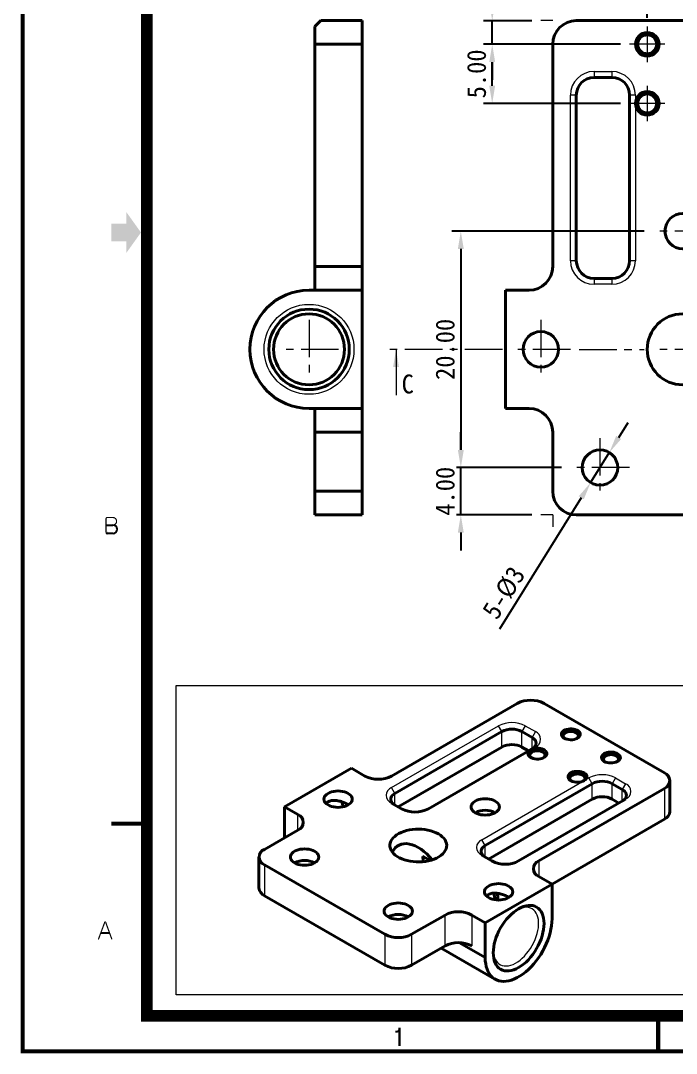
# Model space of a CAD drawing. Header units: millimetres. Extents: x 20 to 420, y 20 to 297.
# Drawn here: x 19.6 to 130.6, y 19.6 to 194.3 of the extents above; entities that cross this region are included whole.
import ezdxf

# ---------------------------------------------------------------- set-up
doc = ezdxf.new("R2010")
doc.units = ezdxf.units.MM
doc.linetypes.add('CENTERX2', pattern=[20.32, 12.7, -2.54, 2.54, -2.54])
doc.layers.get('0').update_dxf_attribs({"color": 6})
doc.layers.add('0 @ 1', color=6, linetype='Continuous')
for name, color, linetype, lineweight in [('CENTER', 1, 'CENTERX2', 9), ('DIM', 2, 'Continuous', 9), ('HIDDEN', 252, 'Continuous', 13), ('OUTLINE', 3, 'Continuous', 40), ('기준선', 6, 'Continuous', 9)]:
    doc.layers.add(name, color=color, linetype=linetype, lineweight=lineweight)
doc.styles.get("Standard").update_dxf_attribs({"font": '', "height": 3.2})
doc.styles.get('Standard').set_extended_font_data('GulimChe')
doc.dimstyles.new('척도 2배 - (x.xx)', dxfattribs={"dimtxt": 3.2, "dimasz": 3, "dimexe": 1.5, "dimexo": 1.5, "dimgap": 1, "dimtad": 1, "dimlfac": 0.5, "dimzin": 0, "dimdsep": 46, "dimtxsty": 'Standard', "dimcen": 0, "dimclrd": 2, "dimclre": 2, "dimclrt": 2, "dimaunit": 1, "dimadec": 1, "dimazin": 0, "dimtfac": 0.75, "dimtmove": 0, "dimatfit": 0, "dimfxl": 1, "dimtfill": 1, "dimtolj": 1, "dimtzin": 0, "dimarcsym": 0})

# ---------------------------------------------------------------- blocks, each defined once
blk = doc.blocks.new('A-3_규격도면_동인광학')
blk.add_hatch(color=256).paths.add_polyline_path([(15, 137), (17.5, 137), (17.5, 135), (20, 138.5), (17.5, 142), (17.5, 140), (15, 140)])
for p, q in [((14.1, 89.02), (15.24, 89.02)), ((15.31, 87.56), (14.35, 87.56)), ((15.24, 89.02), (15.26, 89.02)), ((13.21, 20.04), (14.68, 20.04)), ((63.73, 0.91), (63.73, 3.96)), ((63.73, 3.96), (63.73, 0.91)), ((63.07, 3.35), (63.32, 3.35))]:
    blk.add_line(p, q)
for points, const_width in [([(0, 0), (0, 277), (400, 277), (400, 0)], 0.7), ([(21, 6), (21, 271), (394, 271), (394, 6)], 2)]:
    blk.add_lwpolyline(points, close=True, dxfattribs=dict(const_width=const_width))
at = {"const_width": 0.2}
for points in [[(14.1, 87.81), (14.1, 90.08, -0.443983), (14.33, 90.29), (15.24, 90.29, -1), (15.24, 89.02), (14.1, 89.02)], [(12.79, 18.9), (13.87, 21.81, -0.756384), (14.04, 21.8), (15.09, 18.92)]]:
    blk.add_lwpolyline(points, format="xyb", dxfattribs=at)
at = {"const_width": 0.7}
for points in [[(15, 38.5), (21.67, 38.5)], [(107.5, 0), (107.5, 6.67)]]:
    blk.add_lwpolyline(points, dxfattribs=at)
for centre, radius, start, end in [((14.35, 87.81), 0.249, 181.3239, 270), ((15.26, 88.29), 0.727, 273.6048, 90), ((63.32, 3.77), 0.418, 270, 351.8564)]:
    blk.add_arc(centre, radius, start, end)
blk = doc.blocks.new('*D59')
at = {"layer": 'Defpoints', "color": 0, "ltscale": 0.5, "transparency": 16777216}
for p in [(137.65, 201.84), (125.65, 193.33), (137.65, 193.33)]:
    blk.add_point(p, dxfattribs=at)
at = {"layer": 'DIM', "color": 2, "lineweight": -2, "ltscale": 0.5, "transparency": 16777216}
for p, q in [((125.65, 194.83), (125.65, 203.34)), ((137.65, 194.83), (137.65, 203.34)), ((128.65, 201.84), (134.65, 201.84))]:
    blk.add_line(p, q, dxfattribs=at)
at = {"layer": 'DIM', "color": 2, "ltscale": 0.5, "transparency": 16777216}
for points in [[(128.65, 202.34), (128.65, 201.34), (125.65, 201.84)], [(134.65, 202.34), (134.65, 201.34), (137.65, 201.84)]]:
    blk.add_solid(points, dxfattribs=at)
at = {"layer": 'DIM', "color": 2, "ltscale": 0.5, "transparency": 16777216, "insert": (131.65, 204.48), "char_height": 3.2, "attachment_point": 5, "bg_fill": 3, "box_fill_scale": 1.1, "bg_fill_color": 256, "bg_fill_true_color": 13158600, "bg_fill_transparency": 0}
blk.add_mtext('\\A1;6.00', dxfattribs=at)
blk = doc.blocks.new('*D70')
at = {"layer": 'Defpoints', "color": 0, "ltscale": 0.5, "transparency": 16777216}
for p in [(99.42, 194.33), (107.65, 194.33), (122.65, 190.33)]:
    blk.add_point(p, dxfattribs=at)
at = {"layer": 'DIM', "color": 2, "lineweight": -2, "ltscale": 0.5, "transparency": 16777216}
for p, q in [((99.42, 197.33), (99.42, 210.76)), ((106.15, 194.33), (97.92, 194.33)), ((99.42, 190.33), (99.42, 194.33)), ((121.15, 190.33), (97.92, 190.33)), ((99.42, 187.33), (99.42, 184.33))]:
    blk.add_line(p, q, dxfattribs=at)
at = {"layer": 'DIM', "color": 2, "ltscale": 0.5, "transparency": 16777216}
for points in [[(98.92, 197.33), (99.92, 197.33), (99.42, 194.33)], [(98.92, 187.33), (99.92, 187.33), (99.42, 190.33)]]:
    blk.add_solid(points, dxfattribs=at)
at = {"layer": 'DIM', "color": 2, "ltscale": 0.5, "transparency": 16777216, "insert": (96.78, 205.55), "char_height": 3.2, "attachment_point": 5, "rotation": 90, "bg_fill": 3, "box_fill_scale": 1.1, "bg_fill_color": 256, "bg_fill_true_color": 13158600, "bg_fill_transparency": 0}
blk.add_mtext('\\A1;2.00', dxfattribs=at)
blk = doc.blocks.new('*D71')
at = {"layer": 'Defpoints', "color": 0, "ltscale": 0.5, "transparency": 16777216}
for p in [(122.65, 190.33), (122.65, 180.33)]:
    blk.add_point(p, dxfattribs=at)
at = {"layer": 'DIM', "color": 2, "lineweight": -2, "ltscale": 0.5, "transparency": 16777216}
for p, q in [((121.15, 190.33), (97.92, 190.33)), ((99.42, 183.33), (99.42, 187.33)), ((121.15, 180.33), (97.92, 180.33))]:
    blk.add_line(p, q, dxfattribs=at)
at = {"layer": 'DIM', "color": 2, "ltscale": 0.5, "transparency": 16777216}
for points in [[(98.92, 187.33), (99.92, 187.33), (99.42, 190.33)], [(98.92, 183.33), (99.92, 183.33), (99.42, 180.33)]]:
    blk.add_solid(points, dxfattribs=at)
at = {"layer": 'DIM', "color": 2, "ltscale": 0.5, "transparency": 16777216, "insert": (96.78, 185.33), "char_height": 3.2, "attachment_point": 5, "rotation": 90, "bg_fill": 3, "box_fill_scale": 1.1, "bg_fill_color": 256, "bg_fill_true_color": 13158600, "bg_fill_transparency": 0}
blk.add_mtext('\\A1;5.00', dxfattribs=at)
at = {"layer": 'Defpoints', "color": 0, "ltscale": 0.5, "transparency": 16777216}
blk.add_point((99.42, 190.33), dxfattribs=at)
blk = doc.blocks.new('*D72')
at = {"layer": 'Defpoints', "color": 0, "ltscale": 0.5, "transparency": 16777216}
for p in [(126.65, 158.73), (94.11, 118.73), (112.65, 118.73)]:
    blk.add_point(p, dxfattribs=at)
at = {"layer": 'DIM', "color": 2, "lineweight": -2, "ltscale": 0.5, "transparency": 16777216}
for p, q in [((125.15, 158.73), (92.61, 158.73)), ((94.11, 155.73), (94.11, 121.73)), ((111.15, 118.73), (92.61, 118.73))]:
    blk.add_line(p, q, dxfattribs=at)
at = {"layer": 'DIM', "color": 2, "ltscale": 0.5, "transparency": 16777216}
for points in [[(93.61, 155.73), (94.61, 155.73), (94.11, 158.73)], [(93.61, 121.73), (94.61, 121.73), (94.11, 118.73)]]:
    blk.add_solid(points, dxfattribs=at)
at = {"layer": 'DIM', "color": 2, "ltscale": 0.5, "transparency": 16777216, "insert": (91.47, 138.73), "char_height": 3.2, "attachment_point": 5, "rotation": 90, "bg_fill": 3, "box_fill_scale": 1.1, "bg_fill_color": 256, "bg_fill_true_color": 13158600, "bg_fill_transparency": 0}
blk.add_mtext('\\A1;20.00', dxfattribs=at)
blk = doc.blocks.new('*D73')
at = {"layer": 'Defpoints', "color": 0, "ltscale": 0.5, "transparency": 16777216}
for p in [(112.65, 118.73), (107.65, 110.73)]:
    blk.add_point(p, dxfattribs=at)
at = {"layer": 'DIM', "color": 2, "lineweight": -2, "ltscale": 0.5, "transparency": 16777216}
for p, q in [((94.11, 121.73), (94.11, 124.73)), ((111.15, 118.73), (92.61, 118.73)), ((94.11, 110.73), (94.11, 118.73)), ((106.15, 110.73), (92.61, 110.73)), ((94.11, 107.73), (94.11, 104.73))]:
    blk.add_line(p, q, dxfattribs=at)
at = {"layer": 'DIM', "color": 2, "ltscale": 0.5, "transparency": 16777216}
for points in [[(93.61, 121.73), (94.61, 121.73), (94.11, 118.73)], [(93.61, 107.73), (94.61, 107.73), (94.11, 110.73)]]:
    blk.add_solid(points, dxfattribs=at)
at = {"layer": 'DIM', "color": 2, "ltscale": 0.5, "transparency": 16777216, "insert": (91.47, 114.73), "char_height": 3.2, "attachment_point": 5, "rotation": 90, "bg_fill": 3, "box_fill_scale": 1.1, "bg_fill_color": 256, "bg_fill_true_color": 13158600, "bg_fill_transparency": 0}
blk.add_mtext('\\A1;4.00', dxfattribs=at)
at = {"layer": 'Defpoints', "color": 0, "ltscale": 0.5, "transparency": 16777216}
blk.add_point((94.11, 118.73), dxfattribs=at)
blk = doc.blocks.new('*D76')
at = {"layer": 'Defpoints', "color": 0, "ltscale": 0.5, "transparency": 16777216}
for p in [(119.23, 121.28), (116.07, 116.19)]:
    blk.add_point(p, dxfattribs=at)
at = {"layer": 'DIM', "color": 2, "lineweight": -2, "ltscale": 0.5, "transparency": 16777216}
for p, q in [((120.82, 123.83), (122.4, 126.38)), ((119.23, 121.28), (116.07, 116.19)), ((114.48, 113.64), (100.68, 91.43))]:
    blk.add_line(p, q, dxfattribs=at)
at = {"layer": 'DIM', "color": 2, "ltscale": 0.5, "transparency": 16777216}
for points in [[(120.39, 124.09), (121.24, 123.57), (119.23, 121.28)], [(114.06, 113.9), (114.91, 113.37), (116.07, 116.19)]]:
    blk.add_solid(points, dxfattribs=at)
at = {"layer": 'DIM', "color": 2, "ltscale": 0.5, "transparency": 16777216, "insert": (101.39, 97.56), "char_height": 3.2, "attachment_point": 5, "rotation": 58.148, "bg_fill": 3, "box_fill_scale": 1.1, "bg_fill_color": 256, "bg_fill_true_color": 13158600, "bg_fill_transparency": 0}
blk.add_mtext('\\A1;5-%%C3', dxfattribs=at)

msp = doc.modelspace()

# ---------------------------------------------------------------- linework, layer by layer
at = {"layer": 'CENTER', "ltscale": 0.5}
for p, q in [((125.65, 193.335), (125.65, 187.335)), ((128.65, 190.335), (122.65, 190.335)), ((125.65, 183.335), (125.65, 177.335)), ((128.65, 180.335), (122.65, 180.335)), ((136.65, 158.735), (126.65, 158.735)), ((68.432, 143.735), (68.432, 133.735)), ((107.65, 143.735), (107.65, 133.735)), ((73.432, 138.735), (63.432, 138.735)), ((112.65, 138.735), (102.65, 138.735)), ((136.65, 138.735), (126.65, 138.735)), ((117.65, 123.735), (117.65, 113.735)), ((122.65, 118.735), (112.65, 118.735))]:
    msp.add_line(p, q, dxfattribs=at)
at = {"layer": 'DIM', "color": 2, "ltscale": 0.5}
msp.add_line((83.156, 138.735), (83.156, 130.971), dxfattribs=at)
at = {"layer": 'DIM', "ltscale": 0.5}
msp.add_lwpolyline([(45.969, 81.883), (141.78, 81.883), (141.78, 29.52), (45.969, 29.52)], close=True, dxfattribs=at)
at = {"layer": 'DIM', "color": 2, "ltscale": 0.5}
msp.add_solid([(83.656, 135.735), (82.656, 135.735), (83.156, 138.735)], dxfattribs=at)
at = {"layer": 'HIDDEN'}
for p, q in [((116.65, 185.735), (119.65, 185.735)), ((116.65, 185.735), (116.65, 184.735)), ((119.65, 185.735), (119.65, 184.735)), ((112.65, 153.735), (112.65, 181.735)), ((113.65, 181.735), (112.65, 181.735)), ((123.65, 181.735), (122.65, 181.735)), ((123.65, 181.735), (123.65, 153.735)), ((113.65, 153.735), (112.65, 153.735)), ((123.65, 153.735), (122.65, 153.735)), ((116.65, 150.735), (116.65, 149.735)), ((119.65, 150.735), (119.65, 149.735)), ((119.65, 149.735), (116.65, 149.735)), ((82.393, 64.603), (100.495, 75.053)), ((101.061, 74.073), (100.495, 75.053)), ((101.061, 71.46), (101.061, 74.073)), ((105.021, 75.053), (104.455, 74.073)), ((104.455, 71.46), (104.455, 74.073)), ((105.021, 75.053), (106.718, 74.073)), ((106.718, 74.073), (106.152, 73.093)), ((106.152, 71.134), (106.152, 73.093)), ((97.667, 55.786), (114.977, 65.778)), ((114.977, 65.778), (115.769, 66.236)), ((116.334, 65.256), (115.769, 66.236)), ((116.334, 62.643), (116.334, 65.256)), ((120.294, 66.236), (119.729, 65.256)), ((119.729, 62.643), (119.729, 65.256)), ((120.294, 66.236), (121.991, 65.256)), ((121.991, 65.256), (121.426, 64.276)), ((82.959, 63.623), (82.393, 64.603)), ((82.959, 61.664), (82.959, 63.623)), ((121.426, 62.317), (121.426, 64.276)), ((128.553, 64.472), (128.553, 59.246)), ((66.554, 57.418), (66.554, 60.031)), ((98.233, 54.806), (97.667, 55.786)), ((98.233, 52.846), (98.233, 54.806)), ((60.897, 51.54), (60.897, 46.314)), ((107.284, 52.193), (107.284, 49.581)), ((91.444, 37.824), (91.444, 43.05)), ((95.97, 43.05), (95.97, 37.824)), ((81.262, 39.784), (81.262, 34.558)), ((85.787, 39.784), (85.787, 34.558))]:
    msp.add_line(p, q, dxfattribs=at)
at = {"layer": 'HIDDEN', "flags": 128}
msp.add_lwpolyline([(99.596, 36.92), (99.611, 36.725), (99.672, 36.309), (99.772, 35.925), (99.912, 35.577), (100.089, 35.271), (100.302, 35.007), (100.547, 34.791), (100.824, 34.623), (101.128, 34.505), (101.457, 34.44), (101.806, 34.427), (102.173, 34.466), (102.553, 34.558), (102.943, 34.701), (103.338, 34.893), (103.734, 35.134), (104.126, 35.419), (104.512, 35.747), (104.886, 36.113), (105.245, 36.514), (105.584, 36.945), (105.901, 37.403), (106.192, 37.881), (106.453, 38.376), (106.683, 38.881), (106.878, 39.391), (107.036, 39.902), (107.157, 40.407), (107.238, 40.902), (107.278, 41.38), (107.278, 41.837), (107.238, 42.269), (107.157, 42.67), (107.036, 43.036), (106.878, 43.363), (106.683, 43.649), (106.453, 43.889), (106.192, 44.082), (105.901, 44.225), (105.584, 44.316), (105.245, 44.356), (104.886, 44.342), (104.512, 44.277), (104.126, 44.159), (103.734, 43.991), (103.656, 43.952)], dxfattribs=at)
at = {"layer": 'HIDDEN'}
msp.add_circle((68.432, 138.735), 7.6, dxfattribs=at)
for centre, radius, start, end in [((125.65, 190.335), 1.8, 270, 180), ((116.65, 181.735), 4, 90, 180), ((119.65, 181.735), 4, 0, 90), ((125.65, 180.335), 1.8, 270, 180), ((116.65, 153.735), 4, 180, 270), ((119.65, 153.735), 4, 270, 0), ((102.758, 70.708), 4.899, 62.49143, 117.50857), ((106.209, 72.767), 1.402, 291.26827, 68.73173), ((118.032, 61.89), 4.899, 62.49143, 117.50857), ((121.483, 63.95), 1.402, 291.26827, 68.73173), ((82.902, 63.296), 1.402, 111.26827, 248.73173), ((98.175, 54.479), 1.402, 111.26827, 248.73173)]:
    msp.add_arc(centre, radius, start, end, dxfattribs=at)
at = {"layer": 'OUTLINE'}
for p, q in [((70.432, 194.335), (69.432, 193.335)), ((77.432, 194.335), (70.432, 194.335)), ((77.432, 194.335), (77.432, 190.335)), ((149.65, 194.335), (113.65, 194.335)), ((69.432, 193.335), (69.432, 190.335)), ((77.432, 190.335), (69.432, 190.335)), ((69.432, 190.335), (69.432, 152.735)), ((77.432, 190.335), (77.432, 152.735)), ((109.65, 190.335), (109.65, 152.735)), ((119.65, 184.735), (116.65, 184.735)), ((113.65, 181.735), (113.65, 153.735)), ((122.65, 153.735), (122.65, 181.735)), ((69.432, 152.735), (77.432, 152.735)), ((69.432, 148.735), (69.432, 152.735)), ((77.432, 152.735), (77.432, 148.735)), ((116.65, 150.735), (119.65, 150.735)), ((77.432, 148.735), (68.432, 148.735)), ((77.432, 148.735), (77.432, 128.735)), ((105.65, 148.735), (101.65, 148.735)), ((101.65, 148.735), (101.65, 128.735)), ((77.432, 128.735), (68.432, 128.735)), ((69.432, 124.735), (69.432, 128.735)), ((77.432, 128.735), (77.432, 124.735)), ((101.65, 128.735), (105.65, 128.735)), ((77.432, 124.735), (69.432, 124.735)), ((69.432, 124.735), (69.432, 114.735)), ((77.432, 124.735), (77.432, 114.735)), ((109.65, 124.735), (109.65, 114.735)), ((77.432, 114.735), (69.432, 114.735)), ((69.432, 114.735), (69.432, 110.735)), ((77.432, 114.735), (77.432, 110.735)), ((77.432, 110.735), (69.432, 110.735)), ((113.65, 110.735), (149.65, 110.735)), ((103.663, 78.841), (82.393, 66.562)), ((128.553, 67.085), (108.189, 78.841)), ((101.061, 74.073), (82.959, 63.623)), ((106.152, 73.093), (104.455, 74.073)), ((101.061, 71.46), (83.525, 61.337)), ((105.926, 71.003), (88.616, 61.011)), ((104.455, 71.46), (105.586, 70.807)), ((106.718, 71.461), (105.926, 71.003)), ((75.605, 67.868), (64.291, 61.337)), ((77.868, 66.562), (75.605, 67.868)), ((116.334, 65.256), (98.233, 54.806)), ((121.426, 64.276), (119.729, 65.256)), ((129.491, 60.552), (129.491, 65.778)), ((107.284, 52.193), (128.553, 64.472)), ((64.291, 61.337), (66.554, 60.031)), ((64.291, 61.337), (64.291, 56.112)), ((84.09, 61.011), (82.393, 61.99)), ((116.334, 62.643), (98.799, 52.52)), ((121.991, 62.643), (103.889, 52.193)), ((119.729, 62.643), (120.859, 61.99)), ((109.546, 48.274), (128.553, 59.246)), ((66.554, 57.418), (60.897, 54.153)), ((59.96, 52.846), (59.96, 47.621)), ((87.645, 53.025), (88.922, 52.288)), ((99.364, 52.193), (97.667, 53.173)), ((60.897, 51.54), (81.262, 39.784)), ((109.546, 48.275), (107.284, 49.581)), ((98.233, 41.743), (109.546, 48.275)), ((109.546, 48.275), (109.546, 42.395)), ((60.897, 46.314), (81.262, 34.558)), ((85.787, 39.784), (91.444, 43.05)), ((95.97, 43.05), (98.233, 41.743)), ((98.233, 41.743), (98.233, 35.864)), ((85.787, 34.558), (91.444, 37.824)), ((90.797, 37.45), (99.89, 32.201)), ((98.233, 35.864), (93.907, 38.361))]:
    msp.add_line(p, q, dxfattribs=at)
at = {"layer": 'OUTLINE', "flags": 128}
for points in [[(111.583, 72.963), (111.389, 73.098), (111.243, 73.252), (111.151, 73.42), (111.115, 73.594), (111.136, 73.769), (111.215, 73.939), (111.348, 74.097), (111.53, 74.237), (111.755, 74.355), (112.015, 74.447), (112.3, 74.508), (112.6, 74.537), (112.904, 74.533), (113.201, 74.496), (113.481, 74.427), (113.733, 74.328), (113.948, 74.204), (114.118, 74.059), (114.238, 73.897), (114.303, 73.726), (114.31, 73.55), (114.26, 73.377), (114.153, 73.212), (113.995, 73.062), (113.79, 72.932), (113.547, 72.827), (113.273, 72.75), (112.979, 72.705), (112.676, 72.692), (112.374, 72.713), (112.084, 72.767), (111.817, 72.851), (111.583, 72.963)], [(113.72, 72.897), (113.754, 72.923), (113.89, 73.063), (113.971, 73.215), (113.994, 73.375), (113.956, 73.533), (113.861, 73.683), (113.712, 73.818), (113.516, 73.931), (113.283, 74.017), (113.023, 74.072), (112.749, 74.093), (112.473, 74.08), (112.208, 74.033), (111.967, 73.955), (111.761, 73.848), (111.6, 73.718), (111.49, 73.571), (111.438, 73.415), (111.446, 73.255), (111.513, 73.1), (111.636, 72.957), (111.708, 72.897)], [(106.152, 71.134), (106.397, 71.299), (106.593, 71.485), (106.738, 71.685), (106.826, 71.897), (106.855, 72.114), (106.826, 72.33), (106.738, 72.542), (106.593, 72.743), (106.397, 72.928), (106.152, 73.093)], [(105.926, 71.003), (106.16, 71.115), (106.427, 71.199), (106.717, 71.253), (107.019, 71.274), (107.323, 71.261), (107.616, 71.216), (107.89, 71.139), (108.133, 71.034), (108.338, 70.904), (108.496, 70.754), (108.603, 70.589), (108.653, 70.416), (108.646, 70.241), (108.581, 70.069), (108.462, 69.908), (108.291, 69.762), (108.076, 69.638), (107.824, 69.54), (107.544, 69.47), (107.247, 69.433), (106.943, 69.429), (106.643, 69.458), (106.358, 69.519), (106.098, 69.611), (105.873, 69.729), (105.691, 69.869), (105.558, 70.027), (105.479, 70.197), (105.458, 70.372), (105.494, 70.547), (105.586, 70.714), (105.732, 70.868), (105.926, 71.003)], [(108.063, 69.632), (108.097, 69.658), (108.233, 69.797), (108.314, 69.95), (108.337, 70.109), (108.299, 70.267), (108.204, 70.417), (108.055, 70.552), (107.859, 70.665), (107.626, 70.751), (107.366, 70.806), (107.092, 70.828), (106.816, 70.815), (106.551, 70.768), (106.31, 70.689), (106.104, 70.582), (105.943, 70.453), (105.834, 70.306), (105.781, 70.149), (105.789, 69.989), (105.856, 69.834), (105.979, 69.691), (106.051, 69.632)], [(118.371, 69.044), (118.177, 69.179), (118.031, 69.334), (117.939, 69.501), (117.903, 69.675), (117.924, 69.85), (118.003, 70.02), (118.136, 70.178), (118.318, 70.318), (118.543, 70.437), (118.803, 70.528), (119.088, 70.589), (119.388, 70.618), (119.692, 70.614), (119.989, 70.577), (120.269, 70.508), (120.521, 70.409), (120.736, 70.285), (120.907, 70.14), (121.026, 69.978), (121.091, 69.807), (121.098, 69.631), (121.048, 69.458), (120.941, 69.294), (120.783, 69.144), (120.579, 69.014), (120.335, 68.908), (120.061, 68.832), (119.768, 68.786), (119.464, 68.774), (119.162, 68.795), (118.872, 68.848), (118.606, 68.932), (118.371, 69.044)], [(120.508, 68.979), (120.542, 69.005), (120.678, 69.144), (120.759, 69.297), (120.782, 69.456), (120.744, 69.614), (120.649, 69.764), (120.5, 69.899), (120.304, 70.012), (120.071, 70.098), (119.811, 70.153), (119.537, 70.174), (119.261, 70.162), (118.997, 70.115), (118.756, 70.036), (118.55, 69.929), (118.388, 69.799), (118.279, 69.653), (118.227, 69.496), (118.234, 69.336), (118.301, 69.181), (118.424, 69.038), (118.497, 68.979)], [(114.977, 65.778), (114.742, 65.667), (114.475, 65.582), (114.186, 65.529), (113.884, 65.508), (113.58, 65.521), (113.286, 65.566), (113.013, 65.643), (112.769, 65.748), (112.565, 65.878), (112.406, 66.028), (112.3, 66.192), (112.25, 66.366), (112.257, 66.541), (112.321, 66.713), (112.441, 66.874), (112.612, 67.02), (112.827, 67.144), (113.079, 67.242), (113.358, 67.311), (113.656, 67.349), (113.96, 67.353), (114.26, 67.324), (114.545, 67.262), (114.804, 67.171), (115.029, 67.053), (115.212, 66.912), (115.345, 66.754), (115.423, 66.585), (115.445, 66.409), (115.409, 66.235), (115.316, 66.068), (115.17, 65.914), (114.977, 65.778)], [(114.851, 65.713), (114.885, 65.739), (115.021, 65.878), (115.103, 66.031), (115.125, 66.19), (115.088, 66.349), (114.992, 66.498), (114.843, 66.633), (114.647, 66.746), (114.414, 66.832), (114.154, 66.887), (113.88, 66.909), (113.604, 66.896), (113.34, 66.849), (113.099, 66.77), (112.893, 66.664), (112.731, 66.534), (112.622, 66.387), (112.57, 66.23), (112.577, 66.07), (112.644, 65.915), (112.767, 65.772), (112.84, 65.713)], [(71.645, 61.664), (71.932, 61.522), (72.253, 61.409), (72.601, 61.326), (72.967, 61.275), (73.342, 61.258), (73.718, 61.275), (74.084, 61.326), (74.432, 61.409), (74.753, 61.522), (75.039, 61.664), (75.284, 61.829), (75.481, 62.014), (75.625, 62.215), (75.713, 62.427), (75.742, 62.643), (75.713, 62.86), (75.625, 63.071), (75.481, 63.272), (75.284, 63.458), (75.039, 63.623), (74.753, 63.764), (74.432, 63.878), (74.084, 63.961), (73.718, 64.012), (73.342, 64.029), (72.967, 64.012), (72.601, 63.961), (72.253, 63.878), (71.932, 63.764), (71.645, 63.623), (71.401, 63.458), (71.204, 63.272), (71.06, 63.071), (70.972, 62.86), (70.942, 62.643), (70.972, 62.427), (71.06, 62.215), (71.204, 62.014), (71.401, 61.829), (71.645, 61.664)], [(82.959, 63.623), (82.714, 63.458), (82.518, 63.272), (82.374, 63.071), (82.286, 62.86), (82.256, 62.643), (82.286, 62.426), (82.374, 62.215), (82.518, 62.014), (82.714, 61.829), (82.959, 61.664)], [(121.426, 62.317), (121.67, 62.482), (121.867, 62.667), (122.011, 62.868), (122.099, 63.08), (122.129, 63.296), (122.099, 63.513), (122.011, 63.724), (121.867, 63.925), (121.67, 64.111), (121.426, 64.276)], [(96.535, 60.357), (96.822, 60.216), (97.143, 60.103), (97.491, 60.019), (97.857, 59.969), (98.233, 59.952), (98.608, 59.969), (98.974, 60.019), (99.322, 60.103), (99.643, 60.216), (99.93, 60.357), (100.174, 60.523), (100.371, 60.708), (100.515, 60.909), (100.603, 61.12), (100.633, 61.337), (100.603, 61.554), (100.515, 61.765), (100.371, 61.966), (100.174, 62.151), (99.93, 62.317), (99.643, 62.458), (99.322, 62.572), (98.974, 62.655), (98.608, 62.706), (98.233, 62.723), (97.857, 62.706), (97.491, 62.655), (97.143, 62.572), (96.822, 62.458), (96.535, 62.317), (96.291, 62.151), (96.094, 61.966), (95.95, 61.765), (95.862, 61.554), (95.833, 61.337), (95.862, 61.12), (95.95, 60.909), (96.094, 60.708), (96.291, 60.523), (96.535, 60.357)], [(90.313, 56.765), (90.666, 56.538), (90.973, 56.289), (91.231, 56.023), (91.437, 55.742), (91.588, 55.449), (91.682, 55.149), (91.718, 54.844), (91.697, 54.539), (91.617, 54.237), (91.48, 53.942), (91.288, 53.658), (91.042, 53.387), (90.747, 53.134), (90.405, 52.901), (90.021, 52.691), (89.599, 52.507), (89.145, 52.351), (88.664, 52.224), (88.161, 52.129), (87.644, 52.067), (87.117, 52.037), (86.588, 52.041), (86.064, 52.079), (85.549, 52.15), (85.051, 52.253), (84.576, 52.387), (84.13, 52.551), (83.717, 52.741), (83.343, 52.957), (83.012, 53.196), (82.729, 53.454), (82.497, 53.728), (82.318, 54.015), (82.196, 54.312), (82.13, 54.615), (82.123, 54.92), (82.174, 55.224), (82.282, 55.523), (82.447, 55.813), (82.666, 56.091), (82.937, 56.353), (83.256, 56.597), (83.62, 56.818), (84.023, 57.016), (84.462, 57.186), (84.93, 57.328), (85.423, 57.439), (85.934, 57.518), (86.457, 57.564), (86.985, 57.577), (87.513, 57.556), (88.033, 57.501), (88.54, 57.414), (89.027, 57.295), (89.489, 57.146), (89.919, 56.969), (90.313, 56.765)], [(65.988, 51.867), (66.275, 51.726), (66.596, 51.612), (66.944, 51.529), (67.31, 51.478), (67.686, 51.461), (68.061, 51.478), (68.427, 51.529), (68.775, 51.612), (69.096, 51.726), (69.383, 51.867), (69.627, 52.032), (69.824, 52.217), (69.968, 52.418), (70.056, 52.63), (70.086, 52.846), (70.056, 53.063), (69.968, 53.275), (69.824, 53.475), (69.627, 53.661), (69.383, 53.826), (69.096, 53.967), (68.775, 54.081), (68.427, 54.164), (68.061, 54.215), (67.686, 54.232), (67.31, 54.215), (66.944, 54.164), (66.596, 54.081), (66.275, 53.967), (65.988, 53.826), (65.744, 53.661), (65.547, 53.475), (65.403, 53.275), (65.315, 53.063), (65.286, 52.846), (65.315, 52.63), (65.403, 52.418), (65.547, 52.217), (65.744, 52.032), (65.988, 51.867)], [(98.233, 54.806), (97.988, 54.64), (97.791, 54.455), (97.647, 54.254), (97.559, 54.043), (97.53, 53.826), (97.559, 53.609), (97.647, 53.398), (97.791, 53.197), (97.988, 53.012), (98.233, 52.846)], [(98.798, 45.989), (99.085, 45.847), (99.406, 45.734), (99.754, 45.651), (100.12, 45.6), (100.495, 45.583), (100.871, 45.6), (101.237, 45.651), (101.585, 45.734), (101.906, 45.847), (102.192, 45.989), (102.437, 46.154), (102.634, 46.339), (102.778, 46.54), (102.866, 46.752), (102.895, 46.968), (102.866, 47.185), (102.778, 47.396), (102.634, 47.597), (102.437, 47.783), (102.192, 47.948), (101.906, 48.089), (101.585, 48.203), (101.237, 48.286), (100.871, 48.337), (100.495, 48.354), (100.12, 48.337), (99.754, 48.286), (99.406, 48.203), (99.085, 48.089), (98.798, 47.948), (98.554, 47.783), (98.357, 47.597), (98.213, 47.396), (98.125, 47.185), (98.095, 46.968), (98.125, 46.752), (98.213, 46.54), (98.357, 46.339), (98.554, 46.154), (98.798, 45.989)], [(81.828, 42.723), (82.114, 42.582), (82.435, 42.468), (82.783, 42.385), (83.149, 42.334), (83.525, 42.317), (83.9, 42.334), (84.266, 42.385), (84.614, 42.468), (84.935, 42.582), (85.222, 42.723), (85.466, 42.888), (85.663, 43.074), (85.807, 43.275), (85.895, 43.486), (85.925, 43.703), (85.895, 43.919), (85.807, 44.131), (85.663, 44.332), (85.466, 44.517), (85.222, 44.682), (84.935, 44.824), (84.614, 44.937), (84.266, 45.02), (83.9, 45.071), (83.525, 45.088), (83.149, 45.071), (82.783, 45.02), (82.435, 44.937), (82.114, 44.824), (81.828, 44.682), (81.583, 44.517), (81.386, 44.332), (81.242, 44.131), (81.154, 43.919), (81.125, 43.703), (81.154, 43.486), (81.242, 43.275), (81.386, 43.074), (81.583, 42.888), (81.828, 42.723)], [(99.59, 36.648), (99.611, 37.147), (99.673, 37.664), (99.775, 38.196), (99.917, 38.737), (100.098, 39.281), (100.315, 39.824), (100.566, 40.361), (100.849, 40.885), (101.162, 41.393), (101.501, 41.879), (101.863, 42.338), (102.244, 42.767), (102.641, 43.16), (103.051, 43.515), (103.468, 43.827), (103.889, 44.094), (104.311, 44.314), (104.728, 44.483), (105.137, 44.601), (105.535, 44.666), (105.916, 44.678), (106.278, 44.637), (106.617, 44.542), (106.929, 44.395), (107.213, 44.198), (107.464, 43.952), (107.681, 43.659), (107.861, 43.323), (108.003, 42.946), (108.106, 42.533), (108.168, 42.086), (108.189, 41.612), (108.168, 41.113), (108.106, 40.595), (108.003, 40.064), (107.861, 39.523), (107.681, 38.978), (107.464, 38.435), (107.213, 37.899), (106.929, 37.374), (106.617, 36.867), (106.278, 36.381), (105.916, 35.921), (105.535, 35.493), (105.137, 35.099), (104.728, 34.745), (104.311, 34.432), (103.889, 34.165), (103.468, 33.946), (103.051, 33.776), (102.641, 33.659), (102.244, 33.593), (101.863, 33.582), (101.501, 33.623), (101.162, 33.718), (100.849, 33.864), (100.566, 34.062), (100.315, 34.308), (100.098, 34.601), (99.917, 34.937), (99.775, 35.314), (99.673, 35.727), (99.611, 36.173), (99.59, 36.648)], [(109.546, 42.395), (109.526, 41.83), (109.465, 41.245), (109.364, 40.644), (109.223, 40.033), (109.044, 39.415), (108.828, 38.795), (108.576, 38.177), (108.291, 37.567), (107.973, 36.968), (107.627, 36.384), (107.253, 35.82), (106.855, 35.28), (106.436, 34.767), (105.999, 34.286), (105.546, 33.84), (105.081, 33.432), (104.608, 33.065), (104.129, 32.742), (103.649, 32.465), (103.171, 32.236), (102.698, 32.056), (102.233, 31.928), (101.78, 31.851), (101.343, 31.827), (100.923, 31.855), (100.526, 31.936), (100.152, 32.069), (99.805, 32.252), (99.488, 32.485), (99.203, 32.766), (98.951, 33.093), (98.735, 33.463), (98.556, 33.875), (98.415, 34.324), (98.314, 34.807), (98.253, 35.322), (98.233, 35.864)]]:
    msp.add_lwpolyline(points, dxfattribs=at)
at = {"layer": 'OUTLINE'}
for centre, radius in [((125.65, 190.335), 2), ((125.65, 190.335), 1.6), ((125.65, 180.335), 2), ((125.65, 180.335), 1.6), ((131.65, 158.735), 3), ((68.432, 138.735), 6.8), ((68.432, 138.735), 6), ((131.65, 138.735), 6), ((107.65, 138.735), 3), ((117.65, 118.735), 3)]:
    msp.add_circle(centre, radius, dxfattribs=at)
for centre, radius, start, end in [((113.65, 190.335), 4, 90, 180), ((116.65, 181.735), 3, 90, 180), ((119.65, 181.735), 3, 0, 90), ((116.65, 153.735), 3, 180, 270), ((119.65, 153.735), 3, 270, 0), ((105.65, 152.735), 4, 270, 0), ((68.432, 138.735), 10, 90, 270), ((105.65, 124.735), 4, 0, 90), ((113.65, 114.735), 4, 180, 270), ((105.926, 74.496), 4.899, 62.49143, 117.50857), ((102.758, 70.828), 3.662, 62.39104, 117.60896), ((102.758, 68.215), 3.662, 62.39104, 117.60896), ((80.131, 70.907), 4.899, 242.49143, 297.50857), ((128.045, 65.778), 1.402, 291.26827, 68.73173), ((118.032, 62.011), 3.662, 62.39104, 117.60896), ((118.032, 59.398), 3.662, 62.39104, 117.60896), ((70.952, 60.893), 3.28, 8.00447, 24.15817), ((66.046, 58.725), 1.402, 291.26827, 68.73173), ((86.353, 65.356), 4.899, 242.49143, 297.50857), ((98.233, 57.112), 3.662, 62.39142, 117.6032), ((127.909, 60.698), 1.588, 293.93798, 354.74188), ((61.406, 52.846), 1.402, 111.26827, 248.73173), ((67.686, 48.621), 3.662, 62.39142, 117.6032), ((101.627, 56.538), 4.899, 242.49143, 297.50857), ((107.792, 50.887), 1.402, 111.26827, 248.73173), ((61.548, 47.77), 1.595, 185.38826, 245.93188), ((96.855, 45.461), 3.069, 3.02134, 24.85729), ((96.327, 45.643), 4.055, 359.33076, 15.90763), ((83.525, 39.478), 3.662, 62.39142, 117.6032), ((93.707, 38.704), 4.899, 62.49143, 117.50857), ((83.525, 44.129), 4.899, 242.49143, 297.50857), ((93.707, 33.479), 4.899, 62.49143, 117.50857), ((83.525, 38.903), 4.899, 242.49143, 297.50857)]:
    msp.add_arc(centre, radius, start, end, dxfattribs=at)
msp.add_ellipse((86.919, 48.927), major_axis=(-3.394, 5.879), ratio=0.5773346, start_param=4.9841359, end_param=6.6549232, dxfattribs=at)
for points, knots in [([(71.323, 61.925), (71.376, 61.98), (71.503, 62.109), (71.758, 62.255), (72.065, 62.367), (72.396, 62.428), (72.749, 62.442), (73.125, 62.412), (73.515, 62.34), (73.915, 62.229), (74.308, 62.087), (74.669, 61.928), (74.93, 61.797), (75.048, 61.723), (75.081, 61.703)], [0, 0, 0, 0, 0.0671068, 0.1579207, 0.2425336, 0.3271693, 0.4130934, 0.4990434, 0.5916956, 0.6843404, 0.7807559, 0.8771123, 0.9666907, 1, 1, 1, 1]), ([(87.707, 52.075), (87.718, 52.141), (87.757, 52.368), (87.728, 52.689), (87.667, 52.936), (87.645, 53.025)], [0, 0, 0, 0, 0.2100418, 0.714067, 1, 1, 1, 1]), ([(102.236, 46.029), (102.145, 46.081), (101.967, 46.182), (101.654, 46.329), (101.321, 46.465), (100.964, 46.585), (100.582, 46.684), (100.186, 46.749), (99.784, 46.769), (99.399, 46.733), (99.05, 46.642), (98.755, 46.493), (98.564, 46.361), (98.488, 46.268), (98.474, 46.251)], [0, 0, 0, 0, 0.0859973, 0.1688529, 0.251741, 0.338324, 0.424928, 0.5196428, 0.6143334, 0.7097621, 0.8051474, 0.8931988, 0.9812534, 1, 1, 1, 1])]:
    msp.add_open_spline(points, degree=3, knots=knots, dxfattribs=at)
at = {"layer": '기준선', "ltscale": 0.5}
for p, q in [((109.65, 194.335), (107.65, 194.335)), ((109.65, 110.735), (107.65, 110.735)), ((109.65, 110.735), (109.65, 108.735))]:
    msp.add_line(p, q, dxfattribs=at)

# ---------------------------------------------------------------- block references
at = {"layer": '0 @ 1'}
msp.add_blockref('A-3_규격도면_동인광학', (20, 20), dxfattribs=at)

# ---------------------------------------------------------------- texts
at = {"layer": 'DIM', "color": 2, "ltscale": 0.5, "insert": (85.131, 132.848), "char_height": 3.2, "attachment_point": 5}
msp.add_mtext('\\A1;C', dxfattribs=at)

# ---------------------------------------------------------------- next in the draw order: dimensions: what is measured, and where the dimension line sits
at = {"layer": 'DIM', "ltscale": 0.5}
for base, p1, p2, picture, middle in [((99.422, 194.335), (122.65, 190.335), (107.65, 194.335), '*D70', (96.783, 205.545)), ((94.108, 118.735), (126.65, 158.735), (112.65, 118.735), '*D72', (91.47, 138.735))]:
    dim = msp.add_linear_dim(base=base, p1=p1, p2=p2, angle=90, dimstyle='척도 2배 - (x.xx)', dxfattribs=at)
    dim.commit()
    dim.dimension.update_dxf_attribs({"geometry": picture, "text_midpoint": middle})
dim = msp.add_linear_dim(base=(137.65, 201.845), p1=(125.65, 193.335), p2=(137.65, 193.335), dimstyle='척도 2배 - (x.xx)', dxfattribs=at)
dim.commit()
dim.dimension.update_dxf_attribs({"geometry": '*D59', "text_midpoint": (131.65, 204.483)})

# ---------------------------------------------------------------- next in the draw order: linework, layer by layer
at = {"layer": 'CENTER', "ltscale": 0.5}
for p, q in [((101.15, 138.735), (81.704, 138.735)), ((114.15, 138.735), (125.15, 138.735))]:
    msp.add_line(p, q, dxfattribs=at)

# ---------------------------------------------------------------- next in the draw order: dimensions: what is measured, and where the dimension line sits
at = {"layer": 'DIM', "ltscale": 0.5}
for base, p1, p2, picture, middle in [((99.422, 190.335), (122.65, 180.335), (122.65, 190.335), '*D71', (99.422, 185.335)), ((94.108, 118.735), (107.65, 110.735), (112.65, 118.735), '*D73', (94.108, 114.735))]:
    dim = msp.add_linear_dim(base=base, p1=p1, p2=p2, angle=90, dimstyle='척도 2배 - (x.xx)', dxfattribs=at)
    dim.commit()
    dim.dimension.update_dxf_attribs({"geometry": picture, "text_midpoint": middle, "dimtype": 160})

# ---------------------------------------------------------------- next in the draw order: dimensions: what is measured, and where the dimension line sits
dim = msp.add_diameter_dim_2p(p1=(119.233, 121.283), p2=(116.067, 116.186), text='5-%%C3', dimstyle='척도 2배 - (x.xx)', override={"dimgap": 1, "dimtol": 1, "dimlim": 0, "dimtp": 0.1, "dimtm": 1e-09}, dxfattribs=at)
dim.commit()
dim.dimension.update_dxf_attribs({"geometry": '*D76', "text_midpoint": (103.63, 96.168), "dimtype": 163})

doc.saveas('drawing.dxf')
